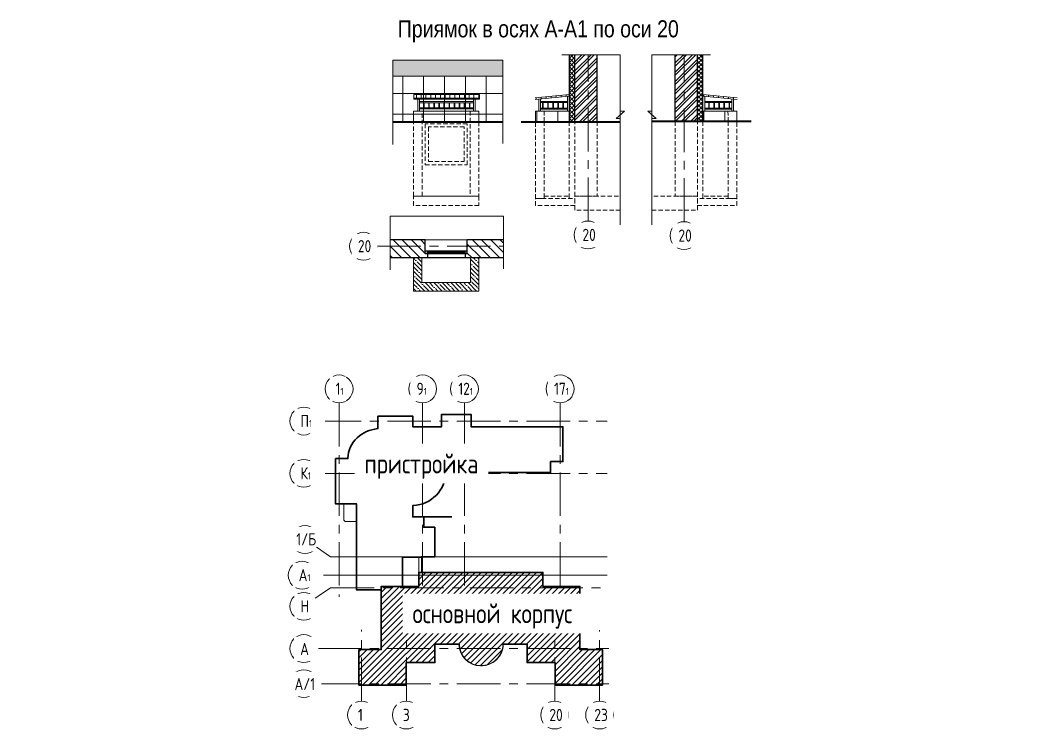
# Model space of a CAD drawing. Header units: millimetres. Extents: x -136099598 to 9192475, y 0 to 779331.
# Drawn here: x -275121 to -246360, y 256809 to 277166 of the extents above; entities that cross this region are included whole.
import ezdxf

# ---------------------------------------------------------------- set-up
doc = ezdxf.new("R2010")
doc.units = ezdxf.units.MM
doc.header["$MEASUREMENT"] = 0
doc.linetypes.add('01_base$0$DASHED2', pattern=[0.375, 0.25, -0.125])
doc.linetypes.add('CENTER', pattern=[2, 1.25, -0.25, 0.25, -0.25])
doc.layers.get('0').update_dxf_attribs({"color": 250, "lineweight": 9})
for name, color, linetype, lineweight in [('!_Цоколь', 7, 'Continuous', 0), ('АР_МосжилНии_Стены', 202, 'Continuous', 30), ('АР_Навесной фасад', 5, 'Continuous', 5), ('АР_Окна', 4, 'Continuous', 0), ('АР_Оси', 193, 'Continuous', 9), ('АР_Сущ Несущая стена', 202, 'Continuous', 30), ('АР_тонкая линия', 250, 'Continuous', 0), ('АР_Утеплитель', 250, 'Continuous', 9), ('АР_Штриховка кирпич', 250, 'Continuous', 9), ('АР_Штриховка монолит', 250, 'Continuous', 9), ('Ограждение', 250, 'Continuous', 9), ('пунктир', 251, 'Continuous', 13), ('СПДС_+АР_Стены', 250, 'Continuous', 20)]:
    doc.layers.add(name, color=color, linetype=linetype, lineweight=lineweight)
doc.layers.add('PDF _0', color=7, linetype='Continuous')
doc.layers.add('АР_новое окно', color=160, linetype='Continuous')
doc.layers.add('RAL 7016', color=7, linetype='Continuous', lineweight=0, true_color=0x383e42)
doc.layers.add('RAL 90 10', color=7, linetype='Continuous', lineweight=0, true_color=0xf1ece1)
doc.styles.add('Arial', font='ARIALN.TTF')
doc.styles.add('ГОСТ 2.304', font='isocpeur.ttf', dxfattribs={"width": 0.7})
pattern_1 = [(90, (-212868.6197389004, 8877.677359201596), (-600, 1.13686837721616e-13), []), (180, (-212868.6197389004, 8877.677359201596), (-1.70530256582424e-13, -600), [])]
pattern_2 = [(90, (8363713015.145604, 936322022.1706656), (-150, 0), []), (90, (8363713065.145604, 936322072.1706655), (-150, 0), [])]
pattern_3 = [(45, (-329634.9170326533, 8229.43539413187), (-132.5825214724777, 132.5825214724777), []), (45, (-329546.5286851533, 8229.43539413187), (-132.5825214724777, 132.5825214724777), [])]
pattern_4 = [(45, (-1236346.496853084, 308552.8609841176), (-61.87184335382291, 61.87184335382291), []), (135, (-1236346.496853084, 308552.8609841176), (-61.87184335382291, -61.8718433538229), [])]

# ---------------------------------------------------------------- blocks, each defined once
blk = doc.blocks.new('*U264')
at = {"layer": 'АР_новое окно', "lineweight": 20}
for p, q in [((-2.913225216616411e-12, 1209.884958230897), (-70.00000000000293, 1209.884958230897)), ((0, -1.70530256582424e-13), (-70, -1.70530256582424e-13))]:
    blk.add_line(p, q, dxfattribs=at)
at = {"layer": 'АР_новое окно'}
for p, q in [((-70.00000000000293, 1209.884958230897), (-70, -1.70530256582424e-13)), ((-70, -1.70530256582424e-13), (-70.00000000000293, 1209.884958230897)), ((-2.913225216616411e-12, 1209.884958230897), (0, 0)), ((-2.756905814749189e-12, 1139.884958230897), (-70.00000000000276, 1139.884958230911)), ((-35.00000000000276, 1139.884958230897), (-34.99999999981099, 69.99999999999991)), ((-1.56319401867222e-13, 70.00000000001455), (-70.00000000000017, 69.99999999999983))]:
    blk.add_line(p, q, dxfattribs=at)
blk = doc.blocks.new('A$Cffa0849f')
at = {"layer": 'Ограждение', "ltscale": 50}
for points in [[(-861.2243476288277, 251.6188592352555), (-911.2243476288277, 251.6188592352555), (-911.2243476288277, -95.03748660930432), (-861.2243476288277, -95.03748660930432)], [(684.3931761065614, 251.6188592308899), (734.3931761065614, 251.6188592308899), (734.3931761065614, -95.0374866136699), (684.3931761065614, -95.0374866136699)]]:
    blk.add_lwpolyline(points, close=True, dxfattribs=at)
at = {"layer": 'Ограждение'}
for points in [[(684.3931761065614, 144.1256323476555), (-861.2243476288277, 144.1265881801373)], [(684.3931761065614, 180.1008039434091), (-861.2094550507027, 180.1541715408093)], [(-745.9996198759764, 0.08372304384829476), (-746.0020239547594, 144.126367317047)], [(-730.0020239547594, 144.1265070303343), (-729.9996198759764, 0.08372304384829476), (-729.9996198759764, 0.08372304384829476)], [(-599.9997329949983, 0.0003611539723351598), (-600.0021370737813, 144.0430053079617)], [(-584.0021370737813, 144.0431450212491), (-583.9997329949983, 0.0003611539723351598), (-583.9997329949983, 0.0003611539723351598)], [(-453.9997529261163, -0.03422017203411087), (-454.0021570048993, 144.0084239819553)], [(-438.0021570048993, 144.0085636952426), (-437.9997529261163, -0.03422017203411087), (-437.9997529261163, -0.03422017203411087)], [(-307.9998665964813, 0.02595123136416078), (-308.0022706752643, 144.0685953853535)], [(-292.0022706752643, 144.0687350986409), (-291.9998665964813, 0.02595123136416078), (-291.9998665964813, 0.02595123136416078)], [(-161.9998865275993, -0.008630094642285258), (-162.0022906063823, 144.0340140593471)], [(-146.0022906063823, 144.0341537726345), (-145.9998865275993, -0.008630094642285258), (-145.9998865275993, -0.008630094642285258)], [(-16, 0), (-16.00240407872479, 144.0426441539894)], [(-0.00240407872479409, 144.0427838672767), (0, 0), (0, 0)], [(129.999980068882, -0.03458132600644603), (129.997575990099, 144.0080628279829)], [(145.997575990099, 144.0082025412703), (145.999980068882, -0.03458132600644603), (145.999980068882, -0.03458132600644603)], [(275.9998664975283, -0.0001805769861675799), (275.9974624187453, 144.0424635770032)], [(291.9974624187453, 144.0426032902906), (291.9998664975283, -0.0001805769861675799), (291.9998664975283, -0.0001805769861675799)], [(421.9998465664103, -0.03476190299261361), (421.9974424876273, 144.0078822509968)], [(437.9974424876273, 144.0080219642841), (437.9998465664103, -0.03476190299261361), (437.9998465664103, -0.03476190299261361)], [(567.9997328960453, 0.02540950040565804), (567.9973288172623, 144.068053654395)], [(583.9973288172623, 144.0681933676824), (583.9997328960453, 0.02540950040565804), (583.9997328960453, 0.02540950040565804)]]:
    blk.add_lwpolyline(points, dxfattribs=at)
at = {"layer": 'Ограждение', "elevation": 0.0401638942687703}
blk.add_lwpolyline([(684.3931761065614, -24.82081834727433), (-861.2243476288277, -25.07341109693516), (-861.2243476288277, -0.07341109693516046), (684.3931761065614, 0.1274528387584724)], dxfattribs=at)

msp = doc.modelspace()

# ---------------------------------------------------------------- hatches: boundary and pattern name
at = {"layer": '!_Цоколь', "lineweight": 0, "ltscale": 5, "true_color": 0x636466}
h = msp.add_hatch(dxfattribs=at)
h.set_pattern_fill('ANSI37', color=251, scale=4800, angle=44.99999999999999)
h.set_pattern_definition([(90, (-221525.4930704872, 8659.3617333445), (-600, 1.13686837721616e-13), []), (180, (-221525.4930704872, 8659.3617333445), (-1.70530256582424e-13, -600), [])])
h.paths.add_polyline_path([(-264413.8669804404, 275552.2345167505), (-261249.1470050028, 275552.6032451834), (-261244.3191886689, 274243.9741883562), (-264408.8608018169, 274246.6938030798)])
h = msp.add_hatch(dxfattribs=at)
h.set_pattern_fill('ANSI37', color=251, scale=4800, angle=44.99999999999999)
h.set_pattern_definition(pattern_1)
h.paths.add_polyline_path([(-259338.3490611383, 274546.1104343242), (-260306.7363351827, 274546.5069576282), (-260307.409836159, 274246.6938030797), (-259338.337796411, 274246.6938030797)])
h = msp.add_hatch(dxfattribs=at)
h.set_pattern_fill('ANSI37', color=251, scale=4800, angle=44.99999999999999)
h.set_pattern_definition(pattern_1)
h.paths.add_polyline_path([(-255497.1465095436, 274546.1104343242), (-254528.7592354993, 274546.5069576282), (-254529.1219390604, 274251.7224889561), (-255496.1265883109, 274251.8539634281)])
at = {"layer": 'RAL 7016', "ltscale": 100, "true_color": 0x000000, "transparency": 33554687}
h = msp.add_hatch(dxfattribs=at)
h.set_pattern_fill('ANSI32', color=18, scale=400, angle=45)
h.set_pattern_definition([(90, (8363714020.753123, 936322126.6245756), (-150, 0), []), (90, (8363714070.753123, 936322176.6245755), (-150, 0), [])])
h.paths.add_polyline_path([(-263803.4196011849, 275025.8854676114), (-261922.4057157073, 275025.8509982023), (-261922.4057157073, 274926.7502538357), (-263803.4196011849, 274926.7847232447)])
h = msp.add_hatch(dxfattribs=at)
h.set_pattern_fill('ANSI32', color=18, scale=400, angle=45)
h.set_pattern_definition(pattern_2)
h.paths.add_polyline_path([(-259338.3377960267, 275031.9587918366), (-260323.5929175115, 274931.3633227763), (-260319.9800923917, 274881.7498994699), (-259338.3377957911, 274981.830392453)])
h = msp.add_hatch(dxfattribs=at)
h.set_pattern_fill('ANSI32', color=18, scale=400, angle=45)
h.set_pattern_definition(pattern_2)
h.paths.add_polyline_path([(-255497.1577746553, 275031.9587918366), (-254511.9026531705, 274931.3633227763), (-254515.5154782902, 274881.7498994699), (-255497.1577748909, 274981.830392453)])
at = {"layer": 'RAL 90 10', "ltscale": 100, "transparency": 33554687}
h = msp.add_hatch(color=256, dxfattribs=at)
h.dxf.hatch_style = 1
h.paths.add_polyline_path([(-264408.8608018169, 276018.0400788954), (-261244.3191886689, 276018.0400788954), (-261249.2361861476, 275552.5719992369), (-264413.7777992957, 275552.265762697)])
at = {"layer": 'АР_Утеплитель', "ltscale": 100}
h = msp.add_hatch(dxfattribs=at)
h.set_pattern_fill('ANSI37', color=256, scale=700)
h.set_pattern_definition(pattern_4)
h.paths.add_polyline_path([(-259328.3377957912, 274475.7160725662), (-259178.3377957904, 274475.7160725662), (-259178.3377957904, 276171.0697100735), (-259328.3377957912, 276171.0697100735)])
h.paths.add_polyline_path([(-259178.3377957908, 274251.6938030799), (-259328.3377957912, 274251.6938030799), (-259328.3377957912, 274475.7160725662), (-259178.3377957906, 274475.7160725662)])
h = msp.add_hatch(dxfattribs=at)
h.set_pattern_fill('ANSI37', color=256, scale=700)
h.set_pattern_definition(pattern_4)
h.paths.add_polyline_path([(-255507.1577748908, 274475.7160725662), (-255657.1577748916, 274475.7160725662), (-255657.1577748916, 276171.0697100735), (-255507.1577748908, 276171.0697100735)])
h.paths.add_polyline_path([(-255657.1577748913, 274251.6938030799), (-255507.1577748908, 274251.6938030799), (-255507.1577748908, 274475.7160725662), (-255657.1577748914, 274475.7160725662)])
at = {"layer": 'АР_Штриховка кирпич', "ltscale": 100}
h = msp.add_hatch(dxfattribs=at)
h.set_pattern_fill('ANSI32', color=256, scale=500)
h.set_pattern_definition(pattern_3)
h.paths.add_polyline_path([(-258538.3389837635, 274251.6938030799), (-259178.3389837634, 274251.6938030798), (-259178.3347460831, 276171.0697100735), (-258538.3347460831, 276171.0697100735)])
h = msp.add_hatch(dxfattribs=at)
h.set_pattern_fill('ANSI32', color=256, scale=500)
h.set_pattern_definition(pattern_3)
h.paths.add_polyline_path([(-256297.1565869185, 274251.6938030799), (-255657.1565869186, 274251.6938030798), (-255657.1608245989, 276171.0697100735), (-256297.1608245989, 276171.0697100735)])
at = {"layer": 'АР_Штриховка монолит', "ltscale": 100}
h = msp.add_hatch(dxfattribs=at)
h.set_pattern_fill('ANSI31', color=256, scale=1500, angle=-90.00000000000001)
h.set_pattern_definition([(315, (-325744.6842431165, 7632.052271566587), (132.5825214724777, 132.5825214724777), [])])
h.paths.add_polyline_path([(-264483.495030343, 270852.9845174031), (-264483.495030343, 270343.1806536789), (-263479.4391765147, 270343.1806536789), (-263479.4391765147, 270852.9845174031)])
h = msp.add_hatch(dxfattribs=at)
h.set_pattern_fill('ANSI31', color=256, scale=1500, angle=-90.00000000000001)
h.set_pattern_definition([(315, (-323729.1532075463, 7632.052271566703), (132.5825214724777, 132.5825214724777), [])])
h.paths.add_polyline_path([(-262269.5542182837, 270852.9845174032), (-262269.5542182837, 270343.180653679), (-261231.916307618, 270343.180653679), (-261231.916307618, 270852.9845174032)])
h = msp.add_hatch(dxfattribs=at)
h.set_pattern_fill('ANSI35', color=256, scale=700, angle=-90.00000000000001)
h.set_pattern_definition([(315, (-366822.0928384641, -46279.74650805152), (123.7436867076458, 123.7436867076458), []), (315, (-366822.0928384641, -46403.49019455153), (123.7436867076458, 123.7436867076458), [218.75, -43.75, 0, -43.75])])
h.paths.add_polyline_path([(-263574.4391765146, 269624.782363189), (-262174.5542182837, 269624.782363189), (-262174.5542182837, 270343.1806536788), (-261934.5542182837, 270343.1806536788), (-261934.5542182837, 269384.782363189), (-263814.4391765146, 269384.782363189), (-263814.4391765146, 270343.1806536788), (-263574.4391765146, 270343.1806536788)])
at = {"layer": 'СПДС_+АР_Стены', "linetype": '01_base$0$DASHED2', "lineweight": 5, "ltscale": 500}
h = msp.add_hatch(dxfattribs=at)
h.set_pattern_fill('ANSI31', color=256, scale=1000)
h.set_pattern_definition([(45, (-11964.16613391502, -21067.68031662295), (-88.38834764831844, 88.38834764831844), [])])
h.paths.add_polyline_path([(-264022.5976059153, 258712.5239029547), (-264021.1089722159, 259118.9465060121), (-264740.337084247, 259118.9465060121), (-264740.3370843104, 259086.1139001957), (-265309.1315684006, 259086.1139001957), (-265309.1315684006, 258109.383885519), (-264022.5743139726, 258109.383885519)])
h.paths.add_polyline_path([(-265309.1315684006, 259086.1139001957), (-265385.021562364, 259086.1139001957), (-265384.9838431961, 258109.383885519), (-265309.1315684006, 258109.383885519)])
h.paths.add_polyline_path([(-265330.4526836166, 258083.3838855212), (-265335.1309505277, 258083.3838855212), (-265335.1309505277, 258109.383885519), (-265384.9838431961, 258109.383885519), (-265384.9822403346, 258067.8781206334), (-265309.1315684006, 258067.8781206334), (-265309.1315684006, 258072.2648328664), (-265330.4526836166, 258072.2648328664)])
h.paths.add_polyline_path([(-265330.4526836166, 258109.383885519), (-265335.1309505277, 258109.383885519), (-265335.1309505277, 258083.3838855212), (-265330.4526836166, 258083.3838855212)], flags=17)
h.paths.add_polyline_path([(-265309.1315684006, 258083.3838855212), (-265330.4526836166, 258083.3838855212), (-265330.4526836166, 258072.2648328664), (-265309.1315684006, 258072.2648328664)], flags=17)
h.paths.add_polyline_path([(-265309.1315684006, 258109.383885519), (-265330.4526836166, 258109.383885519), (-265330.4526836166, 258083.3838855212), (-265309.1315684006, 258083.3838855212)], flags=17)
h.paths.add_polyline_path([(-264022.5743139726, 258109.383885519), (-265309.1315684006, 258109.383885519), (-265309.1315684006, 258083.3838855212), (-265309.1315684006, 258072.2648328664), (-265309.1315684006, 258067.8781206334), (-264022.572711111, 258067.8781206334)])
h.paths.add_polyline_path([(-263198.2631554814, 259118.9465060121), (-264019.1315684006, 259118.9465060121), (-264019.1315684006, 258712.5239029547), (-263198.2631554814, 258712.5239029547)])
h.paths.add_polyline_path([(-259031.4149389715, 260857.383885519), (-264740.3370808894, 260857.383885519), (-264740.337084247, 259118.9465060121), (-263198.2631554814, 259118.9465060121), (-263198.2631554814, 259239.4076218898), (-260549.124302763, 259239.4076218897), (-260549.124302763, 259118.9465060121), (-259031.4149389715, 259118.9465060121)])
h.paths.add_polyline_path([(-261246.37326567, 259239.4076218898), (-262497.293437074, 259239.4076218898, 0.04864135063283623), (-262482.9181627415, 259118.9465060121), (-261260.8258913786, 259118.9465060121, 0.04860825537931782)])
h.paths.add_polyline_path([(-261260.8258913786, 259118.9465060121), (-262482.9181627415, 259118.9465060121, 0.3436054158297674), (-261891.7817307733, 258628.1882716031, 0.3611755422181364)])
h.paths.add_polyline_path([(-259757.6315684006, 259118.9465060121), (-260549.124302763, 259118.9465060121), (-260549.124302763, 258712.5239029547), (-259757.6315684006, 258712.5239029547)])
h.paths.add_polyline_path([(-258467.6315684006, 259086.1139001957), (-259031.4149389715, 259086.1139001957), (-259031.4149389715, 259118.9465060121), (-259757.6315684006, 259118.9465060121), (-259757.6315684006, 258712.5239029547), (-259749.1544173665, 258712.5239029547), (-259749.1544173665, 258109.383885519), (-258467.6315684006, 258109.383885519)])
h.paths.add_polyline_path([(-258467.6315684006, 258109.383885519), (-259749.1544173665, 258109.383885519), (-259749.1544173665, 258067.8781196721), (-258467.6315684006, 258067.8781196721)])
h.paths.add_polyline_path([(-258386.7315880448, 258109.383885519), (-258467.6315684006, 258109.383885519), (-258467.6315684006, 258067.8781196721), (-258386.7315880448, 258067.8781196721)])
h.paths.add_polyline_path([(-258386.7315880448, 259086.1139001957), (-258467.6315684006, 259086.1139001957), (-258467.6315684006, 258109.383885519), (-258386.7315880448, 258109.383885519)])
h.paths.add_polyline_path([(-259031.4149389715, 260900.2588052769), (-259601.1377291977, 260900.2588052769), (-259601.1377291977, 260857.383885519), (-259031.4149389715, 260857.383885519)])
h.paths.add_polyline_path([(-259601.1377291977, 260900.2588052769), (-260097.3646593604, 260900.2588052769), (-260097.3646593603, 261223.883885519), (-262352.1377291977, 261223.883885519), (-262352.1377291977, 260857.383885519), (-259601.1377291977, 260857.383885519)])
h.paths.add_polyline_path([(-260097.3646593602, 261302.7817234973), (-262352.1377291977, 261302.7817234985), (-262352.1377291977, 261223.883885519), (-260097.3646593603, 261223.883885519)])
h.paths.add_polyline_path([(-262352.1377291977, 261302.7817234985), (-263552.1377291978, 261302.7817234992), (-263552.1377291978, 261223.883885519), (-262352.1377291977, 261223.883885519)])
h.paths.add_polyline_path([(-262352.1377291977, 261223.883885519), (-263552.1377291978, 261223.883885519), (-263552.1377291978, 260857.383885519), (-262352.1377291977, 260857.383885519)])
h.paths.add_polyline_path([(-263552.1377291978, 261223.883885519), (-263662.7126765079, 261223.883885519), (-263662.7126765079, 260900.2588052763), (-264740.3370808066, 260900.2585561903), (-264740.3370808894, 260857.383885519), (-263552.1377291978, 260857.383885519)])
h.paths.add_polyline_path([(-263552.1377291978, 261302.7817234992), (-263662.712676508, 261302.7817234993), (-263662.7126765079, 261302.7816301287), (-263662.7126765079, 261223.883885519), (-263552.1377291978, 261223.883885519)])

# ---------------------------------------------------------------- linework, layer by layer
at = {"color": 18, "ltscale": 150, "true_color": 0x000000}
for p, q in [((-264418.6947967744, 275552.418880967, 0.1096955772070048), (-261244.3191886689, 275552.418880967, 0.1096955683655759)), ((-259338.3378564889, 274548.8856006461, 0.03791694842675164), (-260307.491425425, 274548.1306761297, 0.0915683615854912)), ((-255497.1577141931, 274548.8856006461, 0.03791694842675164), (-254528.004145257, 274548.1306761297, 0.0915683615854912))]:
    msp.add_line(p, q, dxfattribs=at)
at = {"ltscale": 150}
msp.add_line((-263803.4224554084, 275025.8854675879, 0.05125457697943216), (-261922.4085699308, 275025.6981649534, 0.05125457697943216), dxfattribs=at)
at = {"color": 2, "lineweight": 35, "ltscale": 150}
msp.add_line((-263836.8363528817, 262899.1683285576), (-262714.1552875906, 262899.1683285576), dxfattribs=at)
at = {"color": 18, "ltscale": 150, "true_color": 0x000000}
for points in [[(-259553.1635644934, 276171.0697100735), (-257872.3784815543, 276171.0697100735), (-257872.3784815543, 271285.6227763456)], [(-255282.3320061886, 276171.0697100735), (-256963.1170891277, 276171.0697100735), (-256963.1170891277, 271285.6227763456)], [(-257872.3784815543, 274337.1107799017), (-257995.2082064995, 274337.1107799017), (-257749.5578282285, 274551.173014791), (-257872.3784815543, 274551.173014791)], [(-256963.1170891277, 274337.1107799017), (-256840.2873641825, 274337.1107799017), (-257085.9377424535, 274551.173014791), (-256963.1170891277, 274551.173014791)]]:
    msp.add_lwpolyline(points, dxfattribs=at)
at = {"color": 18, "ltscale": 150, "true_color": 0x000000, "elevation": 0.09141847124820246}
for points in [[(-264408.8608018169, 273596.5075062134), (-264408.8608018169, 276018.0400788954), (-261244.3191886689, 276018.0400788954), (-261244.3191886689, 273620.8368517039)], [(-261231.916307618, 270022.921787322), (-261231.916307618, 271537.6989476788), (-264483.495030343, 271537.6989476788), (-264483.495030343, 269991.8629980716)]]:
    msp.add_lwpolyline(points, dxfattribs=at)
at = {"ltscale": 150}
for points in [[(-263803.389313565, 274926.6925505708), (-261922.4360033272, 274926.6925505708), (-261922.4662909471, 274894.8037837272), (-263803.4196011849, 274894.8037837272)], [(-263814.4391765146, 274548.1474378826), (-261934.5843899851, 274548.1474378826), (-261934.5843899851, 274244.5650875162), (-263814.4391765146, 274246.6938030798)]]:
    msp.add_lwpolyline(points, close=True, dxfattribs=at)
at = {"ltscale": 150, "elevation": -0.2832807044394608}
for points in [[(-261934.5542182837, 270343.1806536788), (-261934.5542182837, 269384.782363189), (-263814.4391765146, 269384.782363189), (-263814.4391765146, 270343.1806536788)], [(-262174.5542182837, 270343.1806536788), (-262174.5542182837, 269624.782363189), (-263574.4391765146, 269624.782363189), (-263574.4391765146, 270343.1806536788)]]:
    msp.add_lwpolyline(points, dxfattribs=at)
at = {"layer": 'PDF _0', "lineweight": 0}
for p, q in [((-259338.3377950718, 274251.69380308, 0.04722538118168296), (-259338.3377957911, 275612.6464546326, 0.01475205577207483)), ((-255497.1577756102, 274251.69380308, 0.04722538118168296), (-255497.1577748909, 275612.6464546326, 0.01475205577207483)), ((-259338.3377960267, 275031.9587918366, 0.01475203549398096), (-260323.5929175115, 274931.3633227763, 0.05125457697943216)), ((-259348.4957934151, 274981.2883765894, 0.1061705270030837), (-260320.2114037107, 274881.4778001829, 0.05125457697943216)), ((-255497.1577746553, 275031.9587918366, 0.01475203549398096), (-254511.9026531705, 274931.3633227763, 0.05125457697943216)), ((-255486.9997772668, 274981.2883765894, 0.1061705270030837), (-254515.2841669714, 274881.4778001829, 0.05125457697943216)), ((-260307.4098353257, 274548.1307396845, 0.09156384483575764), (-260307.409836159, 274246.6938030797, 0.05393980914463015)), ((-254528.0857353563, 274548.1307396845, 0.09156384483575764), (-254528.3030338008, 274252.5731557861, 0.04546191020112886))]:
    msp.add_line(p, q, dxfattribs=at)
at = {"layer": 'АР_МосжилНии_Стены', "ltscale": 100}
for p, q in [((-263479.4391765146, 270461.8983371346, 0.09141847124820246), (-263479.4391765147, 270852.9845174029, 0.09141847124820246)), ((-262269.5542182837, 270461.8983371347, 0.09141847124820246), (-262269.5542182838, 270852.9845174031, 0.09141847124820246)), ((-263414.4391765147, 270461.8983371346, 0.09141847124820246), (-263479.4391765146, 270461.8983371346, 0.09141847124820246)), ((-263414.4391765147, 270461.8983371347, 0.09141847124820246), (-263414.4391765146, 270342.9845174029, 0.09141847124820246)), ((-262269.5542182838, 270461.8983371347, 0.09141847124820246), (-262334.5542182837, 270461.8983371347, 0.09141847124820246)), ((-262334.5542182838, 270461.8983371347, 0.09141847124820246), (-262334.5542182837, 270342.9845174029, 0.09141847124820246))]:
    msp.add_line(p, q, dxfattribs=at)
at = {"layer": 'АР_МосжилНии_Стены', "ltscale": 100, "elevation": -0.2832807044394608}
for points in [[(-263479.4391765147, 270852.9845174031), (-264483.495030343, 270852.9845174031)], [(-261231.916307618, 270852.9845174031), (-262269.5542182838, 270852.9845174031)], [(-264483.495030343, 270343.1806536788), (-263414.4391765147, 270343.1806536788)], [(-262334.5542182837, 270343.1806536788), (-261231.916307618, 270343.1806536788)]]:
    msp.add_lwpolyline(points, dxfattribs=at)
at = {"layer": 'АР_Навесной фасад', "ltscale": 100}
for p, q in [((-259338.3377957911, 274251.6938030798, 0.01475205575488125), (-259338.3377961179, 276167.2394165341)), ((-259328.3377957911, 274251.6938030798, 0.01475205575488125), (-259328.3377961179, 276172.0518366219)), ((-255507.1577748909, 274251.6938030798, 0.01475205575488125), (-255507.1577745641, 276172.0518366219)), ((-255497.1577748909, 274251.6938030798, 0.01475205575488125), (-255497.1577745641, 276167.2394165341))]:
    msp.add_line(p, q, dxfattribs=at)
at = {"layer": 'АР_новое окно'}
msp.add_line((-263414.4391765146, 270342.9845174029, 0.09141847124820246), (-262334.5542182837, 270342.9845174029, 0.09141847124820246), dxfattribs=at)
at = {"layer": 'АР_Окна', "lineweight": 15, "ltscale": 100}
msp.add_line((-262269.5542182838, 270852.9845174031, 0.09141847124820246), (-263479.4391765147, 270852.9845174029, 0.09141847124820246), dxfattribs=at)
at = {"layer": 'АР_Оси', "linetype": 'CENTER', "ltscale": 1000}
for p, q in [((-258799.0117427126, 271394.1048546439, -0.09141847124820246), (-258799.0117427126, 276171.0697100735, -0.09141847124820246)), ((-256041.0353603402, 271374.6582192233, -0.09141847124820246), (-256041.0353603402, 276151.623074653, -0.09141847124820246)), ((-264850.6145076328, 270669.7966559535, -0.2832807044394608), (-261231.916307618, 270669.7966559535, -0.2832807044394608))]:
    msp.add_line(p, q, dxfattribs=at)
at = {"layer": 'АР_Оси', "color": 5, "linetype": 'CENTER', "ltscale": 1000}
for p, q in [((-265952.1377291978, 266174.1488774697), (-265952.1377291978, 260600.9140211007)), ((-263552.1377291978, 266174.1488774697), (-263552.1377291978, 260600.9140211007)), ((-262352.1377291977, 266174.1488774697), (-262352.1377291977, 260600.9140211007)), ((-259601.1377291977, 266174.1488774697), (-259601.1377291977, 260600.9140211007)), ((-266565.5071223451, 265648.883885519), (-258247.6669168732, 265648.883885519)), ((-266565.5071223451, 264148.883885519), (-258247.6669168732, 264148.883885519)), ((-266196.4611900499, 260857.383885519), (-258205.7906253537, 260857.383885519)), ((-265309.1315684006, 257608.5393949742), (-265309.1315684006, 259658.8117570693)), ((-264019.1315684006, 257608.5393949742), (-264019.1315684006, 259658.8117570693)), ((-259757.6315684006, 257608.5393949742), (-259757.6315684006, 259658.8117570693)), ((-258467.6315684006, 257608.5393949742), (-258467.6315684006, 259643.6306111586)), ((-266565.5071223452, 259118.9465060121), (-258205.7906253537, 259118.9465060121)), ((-266565.5071223452, 258109.383885519), (-258205.7906253537, 258109.383885519))]:
    msp.add_line(p, q, dxfattribs=at)
at = {"layer": 'АР_Оси', "color": 5, "ltscale": 0.5}
for p, q in [((-266196.4611900499, 261753.6502385507), (-258247.6669168732, 261753.6502385507)), ((-266613.8119787614, 261223.883885519), (-258247.6669168732, 261223.883885519))]:
    msp.add_line(p, q, dxfattribs=at)
at = {"layer": 'АР_Оси', "ltscale": 0.5}
for centre in [(-258799.0117427126, 270994.1048546439, -0.09141847124820246), (-256041.0353603402, 270974.6582192233, -0.09141847124820246), (-265250.6145076328, 270669.7966559535, -0.2832807044394608)]:
    msp.add_circle(centre, 400, dxfattribs=at)
at = {"layer": 'АР_Оси', "color": 5, "ltscale": 0.5}
for centre in [(-265952.1377291978, 266574.1488774697), (-263552.1377291978, 266574.1488774697), (-262352.1377291977, 266574.1488774697), (-259601.1377291977, 266574.1488774697), (-266965.5071223451, 265648.883885519), (-266965.5071223451, 264148.883885519), (-266931.2514813248, 262248.4918748111), (-266965.5071223452, 260330.3343520549), (-266965.5071223452, 259118.9465060121), (-266965.5071223452, 258109.383885519), (-265309.1315684006, 257208.5393949742), (-264019.1315684006, 257208.5393949742), (-259757.6315684006, 257208.5393949742), (-258467.6315684006, 257208.5393949742)]:
    msp.add_circle(centre, 400, dxfattribs=at)
at = {"layer": 'АР_Сущ Несущая стена', "ltscale": 100}
for p, q in [((-259178.3377957905, 274251.6938030798, 0.01475205575488125), (-259178.3377961172, 276172.0518366219)), ((-258538.3377957906, 274251.6938030798, 0.01475205575488125), (-258538.3377961174, 276172.0518366219)), ((-256297.1577748914, 274251.6938030798, 0.01475205575488125), (-256297.1577745646, 276172.0518366219)), ((-255657.1577748914, 274251.6938030798, 0.01475205575488125), (-255657.1577745648, 276172.0518366219))]:
    msp.add_line(p, q, dxfattribs=at)
at = {"layer": 'АР_тонкая линия', "color": 3, "lineweight": 40, "ltscale": 100}
for p, q in [((-264408.8608018169, 274246.6938030798), (-261244.3191886689, 274243.9741883562, 0.09141847124820246)), ((-260721.2012350326, 274246.6938030797, 0.0631059453583257), (-257872.3784815543, 274246.6938030797)), ((-254114.2943356493, 274251.6938030797, 0.0631059453583257), (-256963.1170891277, 274251.6938030797))]:
    msp.add_line(p, q, dxfattribs=at)
at = {"layer": 'АР_тонкая линия', "color": 4, "ltscale": 100}
for p, q in [((-263662.7126765079, 261302.7816301287), (-263662.7132658826, 261741.8513584573)), ((-263588.114162083, 261302.781739146), (-263588.1147514577, 261741.8514674746))]:
    msp.add_line(p, q, dxfattribs=at)
at = {"layer": 'АР_тонкая линия', "color": 4, "lineweight": 35, "ltscale": 100}
msp.add_lwpolyline([(-264835.7712184214, 265790.9376414407), (-263836.8240518857, 265790.9376414407), (-263836.8240518857, 265486.3805784725), (-263008.4288406122, 265486.3805784724), (-263008.4288406122, 265842.7123421452), (-262161.7045882738, 265842.7123421452), (-262161.7602055605, 265486.3805784725), (-259521.2504696258, 265486.3805784712), (-259521.2504696258, 264487.4334119361), (-259877.5822332991, 264487.4334119361), (-259877.5822332991, 264169.67887624), (-262876.5191633683, 264169.6788762399), (-262876.5191633683, 264155.4662133014, -0.1768280985894461), (-263157.7266502819, 263525.9119084698, -0.1882125360542776), (-263822.6236899432, 263222.0253161789), (-263836.8363528817, 263222.0253161789), (-263836.8363528817, 262899.1683285576), (-263519.0818171849, 262899.1683285576), (-263519.081817181, 262601.7175970586), (-263202.3266231766, 262601.7175970586), (-263202.3266231766, 261755.048962007), (-263588.1147514577, 261755.048962007), (-263588.1147514577, 261741.8514892784), (-264135.3028100621, 261741.8507547737), (-264135.3016947915, 260900.2591973478), (-264647.5103192471, 260900.2586371706), (-264701.9716833322, 260900.2585776089), (-264740.3370843104, 260900.2585561903), (-264740.3370843104, 260802.8005451272), (-265450.9887866132, 260802.8005451257), (-265450.9887866132, 263269.2051600639), (-266053.9994702942, 263269.2051600639), (-266053.9994702943, 264572.7093895678), (-265697.6903305723, 264572.7093895678), (-265697.6903305723, 264586.9220525064, -0.2153268967085074), (-265433.8539723366, 265171.1579559541, -0.1503938414941028), (-264849.9838813599, 265434.6285017187), (-264835.7712184214, 265434.6285017187), (-264835.7712184214, 265790.9376414407)], format="xyb", dxfattribs=at)
at = {"layer": 'АР_тонкая линия', "color": 4, "ltscale": 100}
for points in [[(-265817.677703362, 262822.7993425015), (-265817.6777033295, 263269.2051600639)], [(-265450.9887866133, 262763.6138226727), (-265756.7662963448, 262763.6133172017)]]:
    msp.add_lwpolyline(points, dxfattribs=at)
msp.add_lwpolyline([(-265812.6017522801, 263269.2051600902), (-265450.9887866132, 263269.2051600639), (-265450.9879592272, 262768.6897737502), (-265756.9979215414, 262768.6897737502, -0.4154291421885042), (-265812.6017523124, 262824.5247548417), (-265812.6017523124, 263269.2051600906)], format="xyb", dxfattribs=at)
at = {"layer": 'АР_тонкая линия', "color": 6, "lineweight": 35, "ltscale": 100}
for points in [[(-265384.9822383028, 258067.8255073697), (-265385.021562364, 259086.1139001957), (-264740.3370843104, 259086.1139001957), (-264740.3370808066, 260900.2585561903), (-263662.7126765079, 260900.2588052763), (-263662.7126765079, 261302.7817234992), (-260097.3646593602, 261302.7817234973), (-260097.3646593604, 260900.2588052769), (-259031.4149389715, 260900.2588052769), (-259031.4149389715, 259086.1139001957), (-258386.7315880448, 259086.1139001957), (-258386.7315880448, 258067.878119672), (-259749.1544173665, 258067.878119672), (-259749.1544173665, 258712.5239029547), (-260549.124302763, 258712.5239029547), (-260549.124302763, 259239.4076218897), (-261246.3584585102, 259239.4076218897)], [(-262497.2934370406, 259239.4076218897), (-263198.2631554814, 259239.4076218898), (-263198.2631554814, 258712.5239029547), (-264022.5976059153, 258712.5239029547), (-264022.572711111, 258067.8781206334), (-265384.9822403346, 258067.8781206334)]]:
    msp.add_lwpolyline(points, dxfattribs=at)
at = {"layer": 'АР_тонкая линия', "color": 6, "ltscale": 100}
msp.add_lwpolyline([(-262507.9723072048, 259239.4076218897), (-262497.2934370406, 259239.4076218897)], dxfattribs=at)
for points in [[(-261246.3584585102, 259239.4076218897), (-261235.9252357544, 259239.4076218897, -0.4168913024598309), (-261892.1046106264, 258618.0415053779, -0.398423779311589), (-262507.9723072048, 259239.4076218897)], [(-261246.3962007005, 259238.4132946547, -0.4166399430882263), (-261891.7817307733, 258628.188271603, -0.3989139880810573), (-262497.293437074, 259239.4076218897)], [(-262497.2934370741, 259239.4076218898, 0.3987102561836108), (-261892.2209504528, 258628.202024121, 0.4172956924974539), (-261246.3584585102, 259239.4076218897)], [(-262497.2934370406, 259239.4076218897, 0.3987102561836738), (-261892.2209504193, 258628.202024121, 0.4172956925347032), (-261246.3584585102, 259239.4076218897)]]:
    msp.add_lwpolyline(points, format="xyb", dxfattribs=at)
at = {"layer": 'АР_тонкая линия', "ltscale": 100}
for points in [[(-265309.1315684006, 258109.383885519), (-265335.1309505277, 258109.383885519), (-265335.1309505277, 258083.3838855212), (-265309.1315684006, 258083.3838855212)], [(-265330.4526836166, 258072.2648328664), (-265309.1315684006, 258072.2648328664), (-265309.1315684006, 258109.383885519), (-265330.4526836166, 258109.383885519)]]:
    msp.add_lwpolyline(points, close=True, dxfattribs=at)
at = {"layer": 'АР_тонкая линия', "color": 4, "ltscale": 100}
msp.add_arc((-265756.7662907675, 262824.524754811), 60.91141259363997, 180, 270, dxfattribs=at)
at = {"layer": 'АР_тонкая линия', "color": 6, "ltscale": 100}
msp.add_arc((-261872.065111306, 259254.0301062699), 636.3079115618851, 181.3167844965426, 358.6832155034573, dxfattribs=at)
at = {"layer": 'Ограждение', "ltscale": 50}
for points, elevation in [([(-261922.4057157073, 275025.9009568486), (-261922.4057157073, 274926.7002951894), (-263803.4196011849, 274926.6848059521), (-263803.4196011849, 275025.8854676114)], 0.05125457697943216), ([(-259388.4146373138, 274977.1880793658), (-259338.337795887, 274981.3282985662), (-259338.2570613919, 274548.8661897712), (-259388.2570613919, 274548.8661897712)], 0.03929645173840868), ([(-255447.0809333682, 274977.1880793658), (-255497.157774795, 274981.3282985662), (-255497.2385092901, 274548.8661897712), (-255447.2385092901, 274548.8661897712)], 0.03929645173840868)]:
    msp.add_lwpolyline(points, close=True, dxfattribs=dict(at, elevation=elevation))
at = {"layer": 'Ограждение', "ltscale": 50, "elevation": 0.08522895612425882}
for points in [[(-260217.9771231555, 274891.9788792667), (-260217.9771231555, 274548.2600518548), (-260167.9771231555, 274548.2600518548), (-260167.9771231555, 274897.1146708167)], [(-254617.5184475265, 274891.9788792667), (-254617.5184475265, 274548.2600518548), (-254667.5184475265, 274548.2600518548), (-254667.5184475265, 274897.1146708167)]]:
    msp.add_lwpolyline(points, dxfattribs=at)
at = {"layer": 'Ограждение'}
for points, elevation in [([(-260168.108426204, 274830.9319184739), (-259388.7417181428, 274830.9852860713)], 0.03929645173840868), ([(-260168.108426204, 274794.9567468782), (-259388.7268255646, 274794.9577027106)], 0.03929645173840868), ([(-260103.8175834494, 274794.9568257243), (-260103.8199836175, 274631.5279259611), (-260103.8199836175, 274631.5279259611)], 0.1067504421491198), ([(-260087.8199836175, 274631.5279259611), (-260087.8175834494, 274794.956686011)], 0.1067504421491198), ([(-259957.8176033805, 274794.9914070503), (-259957.8200035486, 274631.5625072871), (-259957.8200035486, 274631.5625072871)], 0.1067504421491198), ([(-259941.8200035486, 274631.5625072871), (-259941.8176033805, 274794.9912673371)], 0.1067504421491198), ([(-259811.8177170508, 274794.9312356469), (-259811.820117219, 274631.5023358837), (-259811.820117219, 274631.5023358837)], 0.1067504421491198), ([(-259795.820117219, 274631.5023358837), (-259795.8177170508, 274794.9310959337)], 0.1067504421491198), ([(-259665.817736982, 274794.965816973), (-259665.8201371501, 274631.5369172097), (-259665.8201371501, 274631.5369172097)], 0.1067504421491198), ([(-259649.8201371501, 274631.5369172097), (-259649.817736982, 274794.9656772597)], 0.1067504421491198), ([(-259519.817850101, 274795.049178982), (-259519.8202502691, 274631.6202790996), (-259519.8202502691, 274631.6202790996)], 0.1067504421491198), ([(-259503.8202502691, 274631.6202790996), (-259503.817850101, 274795.0490392687)], 0.1067504421491198), ([(-254667.3871444781, 274794.9567468782), (-255446.7687451173, 274794.9577027106)], 0.03929645173840868), ([(-254667.3871444781, 274830.9319184739), (-255446.7538525392, 274830.9852860713)], 0.03929645173840868), ([(-255331.6753204129, 274631.6202790996), (-255331.6782917001, 274794.9575615639)], 0.1067504421491198), ([(-255315.6782917001, 274794.9577012772), (-255315.6753204129, 274631.6202790996), (-255315.6753204129, 274631.6202790996)], 0.1067504421491198), ([(-255185.6754335319, 274631.5369172097), (-255185.678404819, 274794.8741995548)], 0.1067504421491198), ([(-255169.678404819, 274794.8743392681), (-255169.6754335319, 274631.5369172097), (-255169.6754335319, 274631.5369172097)], 0.1067504421491198), ([(-255039.675453463, 274631.5023358837), (-255039.6784247502, 274794.8396182288)], 0.1067504421491198), ([(-255023.6784247502, 274794.8397579421), (-255023.675453463, 274631.5023358837), (-255023.675453463, 274631.5023358837)], 0.1067504421491198), ([(-254893.6755671334, 274631.5625072871), (-254893.6785384206, 274794.8997896322)], 0.1067504421491198), ([(-254877.6785384206, 274794.8999293455), (-254877.6755671334, 274631.5625072871), (-254877.6755671334, 274631.5625072871)], 0.1067504421491198), ([(-254747.6755870645, 274631.5279259611), (-254747.6785583517, 274794.8652083062)], 0.1067504421491198), ([(-254731.6785583517, 274794.8653480195), (-254731.6755870645, 274631.5279259611), (-254731.6755870645, 274631.5279259611)], 0.1067504421491198), ([(-260167.9771231555, 274606.7157377084), (-259388.5955225163, 274606.4631449588), (-259388.5955225163, 274631.4631449588), (-260167.9771231555, 274631.6640088945)], 0.1067504421491198), ([(-254667.5184475265, 274606.7157377084), (-255446.9000481657, 274606.4631449588), (-255446.9000481657, 274631.4631449588), (-254667.5184475265, 274631.6640088945)], 0.1067504421491198)]:
    msp.add_lwpolyline(points, dxfattribs=dict(at, elevation=elevation))
at = {"layer": 'пунктир', "linetype": '01_base$0$DASHED2', "ltscale": 500}
for p, q in [((-259338.3377957911, 274251.6938030798, -0.0766664154933212), (-259338.3380699616, 272040.3515191128, 0.002957697100710449)), ((-255497.1577748909, 274251.6938030798, -0.0766664154933212), (-255497.1575007204, 272040.3515191128, 0.002957697100710449)), ((-260058.6677352649, 272110.3516180026, -0.06964973933190402), (-259338.3380600012, 272110.3515183003, -0.01265886365666291)), ((-254776.8278354171, 272110.3516180026, -0.06964973933190402), (-255497.1575106808, 272110.3515183003, -0.01265886365666291))]:
    msp.add_line(p, q, dxfattribs=at)
for points, elevation in [([(-263563.004141212, 274548.1138176528), (-262182.5610990623, 274548.1138176528), (-262182.6803626822, 272110.735896023), (-263563.0041412683, 272110.735806508)], 0.09141847124820246), ([(-263814.4391765146, 274246.6938030798), (-261934.5843899851, 274244.5650875162), (-261934.5843899851, 272110.7361247959), (-263814.4647719798, 272110.735806508)], 0.09141847124820246), ([(-263478.5219537825, 273010.7359656519), (-262270.5272081824, 273010.7359656519), (-262270.5272081824, 274184.8349454669), (-263478.5219537825, 274184.8349454669)], 0.09141847124820246), ([(-263388.5219537825, 273100.7359656519), (-262360.5272081824, 273100.7359656519), (-262360.5272081824, 274094.8349454669), (-263388.5219537825, 274094.8349454669)], 0.09141847124820246), ([(-260307.1926877535, 274246.6938030797), (-260058.6675832671, 274252.5731557861), (-260058.6677366788, 272040.3516398483), (-260307.1926902929, 272040.3516398483)], -0.06070861680195486), ([(-259178.3377957905, 274251.6938030798), (-258538.3377957906, 274251.6938030798), (-258538.3377961174, 272110.3514961543), (-259178.3377961174, 272110.3514961543)], -0.09141847124820246), ([(-255657.1577748914, 274251.6938030798), (-256297.1577748914, 274251.6938030798), (-256297.1577745646, 272110.3514961543), (-255657.1577745646, 272110.3514961543)], -0.09141847124820246), ([(-254528.3030338008, 274252.5731557861), (-254776.8279874149, 274252.5731557861), (-254776.8278340032, 272040.3516398483), (-254528.3028803891, 272040.3516398483)], -0.06070861680195486), ([(-263814.4391765146, 272110.3516581824), (-261934.5542182837, 272110.3514961542), (-261934.5542182837, 271838.8544759356), (-263814.4391765146, 271838.8522496091)], 0.8258842979537131)]:
    msp.add_lwpolyline(points, close=True, dxfattribs=dict(at, elevation=elevation))
at = {"layer": 'пунктир', "linetype": '01_base$0$DASHED2', "ltscale": 500, "elevation": -0.06070861680195483}
for points in [[(-260058.6675835475, 274248.5283438048), (-260056.7703034735, 274548.3110668499), (-260056.7703034735, 274548.3110668499), (-260058.6675835475, 274248.5283438048)], [(-254776.8279871344, 274248.5283438048), (-254778.7252672085, 274548.3110668499), (-254778.7252672085, 274548.3110668499), (-254776.8279871344, 274248.5283438048)]]:
    msp.add_lwpolyline(points, dxfattribs=at)
at = {"layer": 'пунктир', "linetype": '01_base$0$DASHED2', "ltscale": 500}
for points in [[(-259178.3377961174, 272110.3514961543), (-257872.3784815543, 272110.3514961543), (-257872.3784815543, 271710.5140134069), (-259178.3377961174, 271710.5140134069)], [(-255657.1577745646, 272110.3514961543), (-256963.1170891277, 272110.3514961543), (-256963.1170891277, 271710.5140134069), (-255657.1577745646, 271710.5140134069)], [(-260311.1235956021, 272040.3516581844), (-259178.3383244783, 272040.3514961562), (-259178.3377961174, 271838.8544759356), (-260311.1230672412, 271838.8522496091)], [(-254524.3719750799, 272040.3516581844), (-255657.1572462037, 272040.3514961562), (-255657.1577745646, 271838.8544759356), (-254524.3725034408, 271838.8522496091)]]:
    msp.add_lwpolyline(points, close=True, dxfattribs=at)

# ---------------------------------------------------------------- block references
at = {"color": 18, "ltscale": 150, "true_color": 0x000000}
msp.add_blockref('A$Cffa0849f', (-262777.7543845175, 274643.1849244919), dxfattribs=at)
at = {"layer": 'АР_новое окно', "xscale": -1, "rotation": 270}
msp.add_blockref('*U264', (-263479.4391765146, 270531.8983371346, 0.09141847124820246), dxfattribs=at)

# ---------------------------------------------------------------- texts
at = {"style": 'Arial'}
msp.add_text('Приямок в осях А-А1 по оси 20', height=489.4366717920499, dxfattribs=at).set_placement((-264267.9972951273, 276669.4680889945))

# ---------------------------------------------------------------- next in the draw order: texts
at = {"layer": 'АР_Оси', "char_height": 350, "width": 392.560785356909, "attachment_point": 1, "line_spacing_factor": 1.149209049011902, "style": 'ГОСТ 2.304', "bg_fill": 2}
for insert in [(-258960.3018035183, 271171.8836720097, -0.09141847124820246), (-256202.3254211458, 271152.4370365892, -0.09141847124820246), (-265411.9045684384, 270847.5754733194, -0.2832807044394608)]:
    msp.add_mtext('{\\W0.8;20}', dxfattribs=dict(at, insert=insert))
at = {"layer": 'АР_Оси', "color": 5, "char_height": 350, "attachment_point": 1, "line_spacing_factor": 1.149209049011902, "style": 'ГОСТ 2.304', "bg_fill": 2}
for s, insert, width in [('{\\W0.8;1\\H0.57143x;1}', (-266051.958401237, 266751.9276948356), 123.8670816197991), ('{\\W0.8;9\\H0.57143x;1}', (-263726.233912662, 266751.9276948356), 123.8670816197991), ('{\\W0.8;12\\H0.57143x;1}', (-262526.233912662, 266751.9276948356), 123.8670816197991), ('{\\W0.8;17\\H0.57143x;1}', (-259775.233912662, 266751.9276948356), 123.8670816197991), ('{\\W0.8;П\\H0.57143x;1}', (-267065.3277943842, 265826.6627028849), 528.820167331025), ('{\\W0.8;К\\H0.57143x;1}', (-267065.3277943842, 264326.6627028849), 528.820167331025), ('{\\W0.8;1/Б}', (-267181.922184761, 262431.1510370964), 528.820167331025), ('{\\W0.8;А}', (-267070.8028687136, 259281.7338304407), 1.455191522836685e-11), ('{\\W0.8;А/1}', (-267234.2120320817, 258272.1712099476), 1.455191522836685e-11), ('{\\W0.8;23}', (-258619.0570002224, 257386.3182123401), 370.7624158672988)]:
    msp.add_mtext(s, dxfattribs=dict(at, insert=insert, width=width))
at = {"layer": 'АР_Оси', "color": 5, "attachment_point": 1, "line_spacing_factor": 1.149209049011902, "style": 'ГОСТ 2.304', "bg_fill": 2}
for s, insert, char_height in [('{\\W0.8;пристройка}', (-265223.8413130417, 264713.9926127807), 568.8787757754177), ('{\\W0.8;Н}', (-267065.3277943842, 260508.1131694208), 350), ('{\\W0.8;основной корпус}', (-263840.2759432578, 260412.7708925953), 568.8787757754177), ('{\\W0.8;1}', (-265408.9522404399, 257386.3182123401), 350), ('{\\W0.8;3}', (-264118.9522404399, 257386.3182123401), 350), ('{\\W0.8;20}', (-259910.591824443, 257386.3182123401), 350)]:
    msp.add_mtext(s, dxfattribs=dict(at, insert=insert, char_height=char_height))

# ---------------------------------------------------------------- next in the draw order: linework, layer by layer
at = {"layer": 'АР_Оси', "color": 5, "linetype": 'CENTER', "ltscale": 1000}
for p, q in [((-266601.7885482007, 262028.2541278198), (-266196.4611900499, 261753.6502385507)), ((-266640.6394301796, 260563.7031215743), (-266196.4611900499, 260857.383885519))]:
    msp.add_line(p, q, dxfattribs=at)
at = {"layer": 'АР_Оси', "color": 5, "ltscale": 0.5}
msp.add_circle((-267013.8119305727, 261223.6875414923), 400, dxfattribs=at)

# ---------------------------------------------------------------- next in the draw order: texts
at = {"layer": 'АР_Оси', "color": 5, "insert": (-267113.6326026117, 261401.4663588582), "char_height": 350, "width": 528.820167331025, "attachment_point": 1, "line_spacing_factor": 1.149209049011902, "style": 'ГОСТ 2.304', "bg_fill": 2}
msp.add_mtext('{\\W0.8;А\\H0.57143x;1}', dxfattribs=at)

doc.saveas('drawing.dxf')
